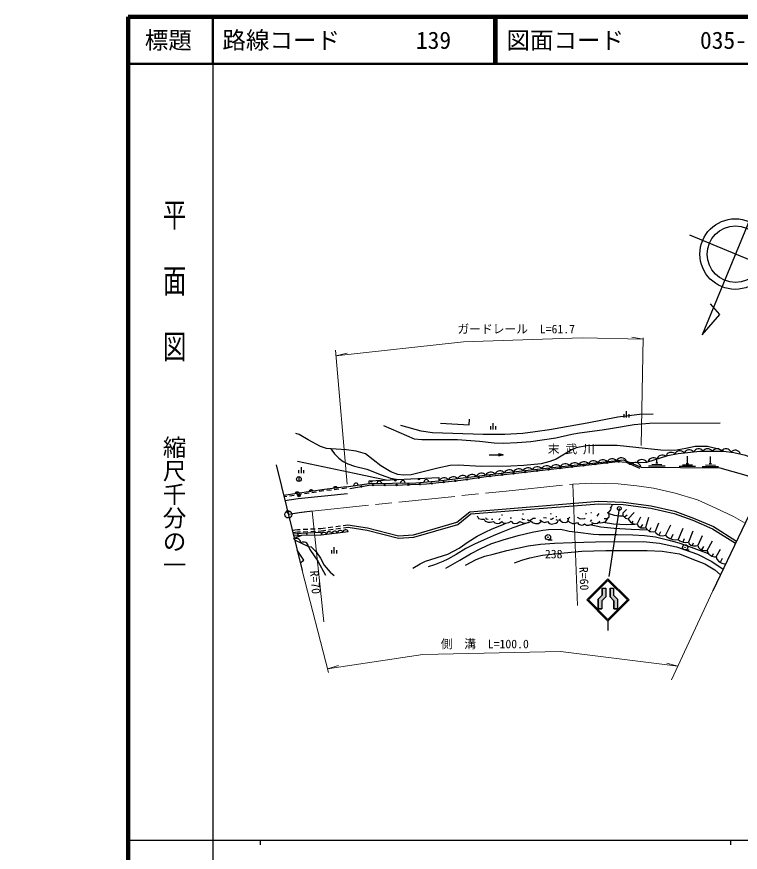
# Model space of a CAD drawing. Units: millimetres, scale not verified. Extents: x 16282 to 680000, y 20000 to 380000.
# Drawn here: x 16282 to 170087, y 202409 to 380000 of the extents above; entities that cross this region are included whole.
import ezdxf
from ezdxf.enums import TextEntityAlignment as Align

# ---------------------------------------------------------------- set-up
doc = ezdxf.new("R2010")
doc.units = ezdxf.units.MM
doc.header["$LTSCALE"] = 1000
doc.header["$PDMODE"] = 32
doc.header["$PDSIZE"] = 500
doc.linetypes.add('CHAIN', pattern=[18.5, 12, -1.5, 3.5, -1.5])
for name, color, linetype, lineweight in [('M-BGD', 7, 'Continuous', 25), ('M-BMK', 2, 'CHAIN', 13), ('M-BMK-OTRS', 5, 'Continuous', 25), ('M-BMK-SRVR', 3, 'Continuous', 25), ('M-STR-HTXT', 7, 'Continuous', 13), ('M-STR-STRC', 7, 'Continuous', 25), ('M-TTL', 2, 'Continuous', 140), ('M-TTL-BAND', 7, 'Continuous', 25), ('M-TTL-LINE', 7, 'Continuous', 50)]:
    doc.layers.add(name, color=color, linetype=linetype, lineweight=lineweight)
for name, color, linetype in [('M-BMK-HTXT', 7, 'Continuous'), ('M-OTRS', 6, 'Continuous'), ('M-TTL-TXT', 7, 'Continuous')]:
    doc.layers.add(name, color=color, linetype=linetype)
doc.styles.add('@ＭＳ ゴシック', font='')
doc.styles.add('ＭＳ ゴシック', font='')
doc.styles.get('@ＭＳ ゴシック').set_extended_font_data('@MS Gothic')
doc.styles.get('ＭＳ ゴシック').set_extended_font_data('MS Gothic')

msp = doc.modelspace()

# ---------------------------------------------------------------- hatches: boundary and pattern name
at = {"layer": 'M-STR-STRC'}
for points in [[(141483, 258537), (140733, 258537), (140733, 257025), (139900, 256192), (139900, 254173), (140650, 254173), (140650, 255881), (141483, 256715)], [(143983, 256192), (143150, 257025), (143150, 258537), (142400, 258537), (142400, 256715), (143233, 255881), (143233, 254173), (143983, 254173)]]:
    msp.add_hatch(color=256, dxfattribs=at).paths.add_polyline_path(points)

# ---------------------------------------------------------------- linework, layer by layer
at = {"layer": 'M-BGD'}
for p, q in [((145383, 294824), (145383, 295521)), ((145916, 294824), (145916, 296152)), ((146450, 294824), (146450, 295521)), ((117592, 292258), (117592, 293586)), ((117058, 292258), (117058, 292954)), ((118125, 292258), (118125, 292954)), ((116681, 286851), (119681, 286851)), ((119681, 286851), (118715, 287110)), ((119681, 286851), (118715, 286592)), ((152349, 285154), (152360, 286007)), ((158856, 285072), (158875, 286572)), ((163737, 285011), (163755, 286511)), ((76790, 282953), (76790, 284281)), ((150592, 284576), (154092, 284532)), ((151296, 284867), (153395, 284841)), ((152104, 285157), (152594, 285151)), ((157099, 284494), (160599, 284451)), ((157803, 284786), (159903, 284759)), ((158611, 285075), (159101, 285069)), ((161979, 284433), (165479, 284389)), ((162683, 284724), (164783, 284698)), ((163492, 285014), (163982, 285008)), ((76256, 282953), (76256, 283649)), ((77323, 282953), (77323, 283649)), ((76255, 282245), (76255, 281245)), ((80002, 278981), (79013, 278833)), ((81584, 279217), (80595, 279069)), ((83173, 279403), (82180, 279291)), ((84763, 279583), (83770, 279470)), ((86353, 279763), (85360, 279650)), ((73672, 278035), (73097, 277950)), ((75255, 278272), (74266, 278124)), ((76837, 278508), (75848, 278360)), ((78420, 278745), (77430, 278597)), ((119377, 274230), (119379, 274019)), ((123837, 274400), (123842, 274184)), ((128229, 273558), (128887, 273493)), ((129781, 274390), (129777, 274181)), ((130844, 273811), (131105, 273807)), ((137330, 274456), (137210, 274196)), ((138352, 274645), (138493, 274636)), ((140051, 274398), (139600, 273879)), ((145932, 275240), (145117, 274467)), ((146015, 274081), (145482, 273615)), ((147532, 274622), (146241, 273264)), ((148854, 273646), (148180, 272199)), ((150609, 273556), (149930, 271467)), ((84085, 271662), (85076, 271795)), ((85670, 271875), (86643, 272006)), ((117189, 273212), (117459, 273216)), ((118763, 273060), (119074, 273336)), ((121170, 273481), (121464, 273481)), ((138459, 273059), (138207, 272725)), ((147260, 272814), (147004, 272407)), ((149271, 272099), (148884, 271447)), ((152693, 272331), (152001, 270623)), ((155264, 271955), (154212, 269791)), ((74836, 270895), (75962, 271012)), ((74962, 270385), (76001, 270494)), ((75962, 271012), (76549, 271039)), ((76001, 270494), (76592, 270520)), ((76112, 269671), (76086, 270108)), ((77148, 271066), (78147, 271111)), ((77191, 270547), (78190, 270592)), ((77990, 269755), (77977, 270215)), ((78747, 271138), (79746, 271183)), ((78789, 270619), (79788, 270664)), ((80345, 271210), (80932, 271237)), ((80388, 270691), (80978, 270718)), ((80932, 271237), (81905, 271368)), ((80978, 270718), (81963, 270851)), ((86761, 270530), (80989, 269842)), ((82499, 271448), (83490, 271581)), ((82557, 270931), (83548, 271065)), ((84143, 271145), (85134, 271278)), ((85728, 271358), (86713, 271491)), ((151069, 271368), (150687, 270671)), ((153147, 270505), (152785, 269842)), ((157847, 271205), (156854, 268894)), ((160035, 270652), (159046, 268325)), ((76824, 269721), (75155, 269603)), ((75345, 268832), (78303, 267420)), ((129216, 268824), (130066, 268824)), ((155754, 269933), (155325, 269036)), ((158126, 269018), (157858, 268332)), ((161980, 269636), (161033, 267608)), ((163034, 266548), (164168, 268621)), ((83243, 265899), (83243, 266595)), ((83776, 265899), (83776, 267227)), ((84309, 265899), (84309, 266595)), ((158354, 266664), (159204, 266664)), ((160094, 268090), (159857, 267606)), ((162270, 267413), (161817, 266722)), ((164954, 265202), (165862, 266823)), ((164338, 265813), (164086, 265359)), ((166256, 264880), (165831, 264007))]:
    msp.add_line(p, q, dxfattribs=at)
for points in [[(151576, 295561), (148638, 295476), (144061, 294911), (137526, 293635), (129565, 292227), (126483, 291774), (123868, 291435), (120005, 291176), (115413, 291196), (104668, 291533), (102257, 291904), (97957, 293133)], [(94232, 293105), (100800, 290277), (102372, 290161), (109988, 290161), (114652, 289814), (117745, 289417), (119727, 289374), (122664, 289472), (125533, 289732), (130903, 290488), (134275, 291258), (135909, 291571), (140718, 292216), (142945, 292549), (147563, 293320), (150773, 293586), (165794, 293679)], [(106352, 293600), (112425, 293289), (112509, 294472)], [(166517, 287686), (165763, 288050), (163083, 288630), (160468, 288672), (158507, 288244), (156200, 287830), (153184, 287843), (147876, 288451), (143913, 288865), (139171, 288878), (137389, 288809), (135166, 288340), (134103, 287843), (130919, 285977), (129621, 285438), (127784, 284969), (124049, 284651), (121301, 284472), (115038, 284430), (110108, 284665), (108389, 284622), (105793, 284070), (100128, 282661), (98498, 282564), (97269, 282674), (95815, 283242), (93688, 284526), (90428, 287081), (88407, 287676), (86349, 287980), (84163, 288119), (82160, 288216), (80821, 288685), (78208, 290041), (76329, 291201), (75625, 291394)], [(83031, 288174), (83814, 287129), (84769, 286161), (85686, 285442), (86671, 284939), (88077, 284491), (90723, 283845), (93755, 282601), (95705, 281895), (97391, 281655)], [(146430, 285340), (148916, 285258), (150216, 285351), (154707, 286725), (156879, 287201), (161465, 287667), (166517, 287686), (168711, 287411), (171162, 286813), (176838, 284338)], [(94824, 281531), (92408, 282010), (88089, 282887), (75989, 285437)], [(87087, 279723), (91224, 280431), (98271, 280488), (103365, 280693), (110684, 281472), (116064, 282264), (119912, 282700), (124915, 283261), (144058, 285460), (145818, 285337), (148642, 284042)], [(106037, 281340), (119860, 283080), (127587, 283932), (145255, 285815), (149018, 284296)], [(149018, 284296), (165739, 284086), (171291, 282593), (175241, 281002)], [(86319, 280061), (91173, 280771), (101133, 280949), (106037, 281340)], [(91173, 280771), (91194, 281355), (105975, 282070), (106034, 281340)], [(86319, 280061), (81709, 279539), (73024, 278242)], [(86643, 272006), (90842, 271359), (97460, 269694), (100638, 269903), (109806, 272546), (112592, 274795), (140028, 277000), (145269, 276811), (151145, 276022), (156205, 274922), (160152, 273446), (164380, 271624), (169271, 268536)], [(86713, 271491), (90741, 270868), (97415, 269189), (100725, 269408), (110041, 272094), (112786, 274309), (140039, 276499), (145226, 276313), (151058, 275530), (156063, 274441), (159966, 272982), (164147, 271180), (169053, 268082)], [(141162, 273340), (141730, 273345), (142187, 273627), (142193, 273968), (142116, 274404), (141856, 274536), (142248, 274768), (142557, 275177), (142640, 275486), (142524, 275756), (142711, 275845), (142866, 276098), (142877, 276397)], [(114158, 273929), (114467, 273376), (115069, 273186), (115654, 273226), (115848, 272779), (116526, 272571), (116955, 272558), (117614, 272730), (117904, 272420), (118514, 272318), (118882, 272358), (119386, 272703), (119689, 272429), (120246, 272375), (120875, 272499), (121384, 272805), (121726, 272393), (122142, 272309), (122682, 272375), (123240, 272742), (123839, 272441), (124229, 272375), (125065, 272503), (125605, 272755), (125824, 272517), (126581, 272300), (127183, 272291), (127865, 272757)], [(115942, 273545), (116078, 273255), (116524, 273197)], [(129668, 273289), (129973, 273237), (130417, 273515)], [(133298, 273373), (133604, 273373), (133879, 273651)], [(135386, 273606), (136035, 273294), (137022, 273324), (137090, 273465)], [(139890, 272493), (140450, 272424), (141425, 272676), (141971, 273494)], [(142116, 274404), (143301, 274066), (144415, 273936), (145222, 273911)], [(145114, 274523), (145134, 274013), (145663, 273407), (146241, 273264), (146496, 272957), (146906, 272447), (147650, 272141), (148180, 272199), (148382, 271745), (148969, 271396), (149732, 271401), (149930, 271467), (150140, 271181), (150770, 270594), (151085, 270575), (151614, 270537), (152001, 270623), (152112, 270306), (152547, 269973), (152967, 269744), (153449, 269691), (153911, 269720), (154212, 269791), (154377, 269495), (155141, 269103), (155742, 268884), (156410, 268817), (156854, 268894), (157242, 268573), (157973, 268287), (158464, 268229), (159046, 268325), (159233, 267977), (159602, 267694), (160112, 267518), (160733, 267556), (161033, 267608), (161192, 267187), (161560, 266839), (162075, 266605), (162600, 266534), (163034, 266548), (163160, 266065), (163417, 265746), (164028, 265374), (164620, 265221), (164954, 265202), (165104, 264675), (165624, 264107), (166183, 263836), (166655, 263745), (166986, 263766)], [(100485, 262810), (102073, 263726), (103209, 264255), (107930, 265786), (110305, 267014), (112229, 268391), (114188, 269587), (115858, 270463), (117315, 271163), (119651, 272058), (120246, 272375)], [(125065, 272503), (123573, 272021), (121764, 271393), (119285, 270388), (117571, 269652), (115644, 268806), (113580, 267892), (111780, 267008), (109670, 265698), (107956, 264740), (106869, 264226), (105074, 263491), (103721, 263070)], [(123677, 273325), (123843, 273159), (124203, 273237)], [(124834, 273104), (125166, 272938), (125404, 272971), (126080, 273403), (126528, 273414)], [(127472, 273087), (127941, 272694), (128468, 272534), (129211, 272689), (129381, 272326), (129868, 272180), (130262, 272198), (130859, 272357), (131200, 272556), (131355, 272844)], [(130872, 273149), (131244, 273012), (131625, 273082), (131878, 273249)], [(131625, 273082), (132277, 272559), (132902, 272528), (133328, 272666), (133534, 272890), (133605, 273200)], [(133534, 272890), (133768, 272564), (134396, 272300), (134879, 272291), (135475, 272527), (135728, 272155), (136355, 271950), (136663, 271999), (136945, 272195), (137431, 271929), (137981, 271968), (138720, 272188), (138856, 272365)], [(150455, 270887), (146923, 271034), (143289, 271194), (140421, 271512), (138081, 271998)], [(138461, 272526), (139019, 272298), (139727, 272361), (140214, 272754)], [(140938, 272550), (143116, 272210), (145844, 272110), (147650, 272141)], [(80965, 270362), (76715, 270153), (75048, 270034)], [(80965, 270362), (80989, 269842), (76824, 269721), (75275, 269115)], [(107495, 262779), (110465, 264482), (112711, 265846), (114969, 266999), (117056, 267942), (119701, 268782), (122899, 269708), (125850, 270449), (128088, 270864), (129348, 271021), (131907, 271067), (133702, 270674), (135529, 270467), (138883, 270040), (140004, 269951), (143895, 269930), (147235, 269858), (149722, 269772), (152075, 269463), (154891, 268760), (157023, 268187), (159652, 267240), (163288, 265905)], [(111681, 263410), (113956, 264650), (115771, 265324), (117563, 265774), (120467, 266535), (124993, 267561), (127633, 267911), (130619, 268143), (134385, 268283), (139345, 268392), (149471, 268465), (152899, 268105), (156501, 267311), (160979, 265761), (164036, 264183), (166431, 262606)], [(76554, 263926), (77319, 264515), (75890, 266621)], [(78303, 267420), (78883, 267336), (79907, 266272), (80834, 264906), (81658, 263400), (82941, 261949), (83793, 261210)], [(78303, 267420), (78564, 266752), (80279, 264290), (81890, 261275)], [(122083, 263955), (123672, 264514), (125377, 265014), (128046, 265526), (132682, 266055), (136372, 266415), (141540, 266562), (150269, 266576), (153447, 266376), (157179, 265815), (159783, 264800), (162539, 263717), (164662, 262476), (165853, 261400)]]:
    msp.add_lwpolyline(points, dxfattribs=at)
for centre, radius in [((131822, 284055), 150), ((134305, 284340), 150), ((136789, 284625), 150), ((139273, 284910), 150), ((141756, 285196), 150), ((144241, 285447), 150), ((146653, 284954), 150), ((116918, 282361), 150), ((119402, 282643), 150), ((121886, 282922), 150), ((124370, 283200), 150), ((126854, 283484), 150), ((129338, 283769), 150), ((76255, 281745), 500), ((94527, 280457), 150), ((97027, 280478), 150), ((99525, 280538), 150), ((102023, 280639), 150), ((104516, 280816), 150), ((107002, 281080), 150), ((109488, 281344), 150), ((111967, 281661), 150), ((114441, 282025), 150), ((89551, 280144), 150), ((92027, 280437), 150), ((129216, 269374), 550), ((129216, 269374), 50), ((158354, 267214), 550), ((158354, 267214), 50)]:
    msp.add_circle(centre, radius, dxfattribs=at)
for centre, radius, start, end in [((157256, 286613), 1156, 38.42767, 157.8256), ((159232, 286686), 1250, 42.67043, 148.93063), ((161222, 286888), 1250, 42.67043, 148.93063), ((163148, 286923), 1250, 37.08295, 143.34316), ((165148, 286931), 1250, 37.08295, 143.34316), ((167080, 287072), 1118, 21.69452, 146.77898), ((168993, 286722), 1149, 17.87286, 138.52736), ((142875, 284807), 1250, 42.95433, 149.21453), ((144832, 285068), 1198, 23.25309, 150.46963), ((151592, 284988), 1250, 53.88689, 160.1471), ((153504, 285573), 1250, 53.88689, 160.1471), ((155417, 286158), 1250, 53.88689, 160.1471), ((126968, 283109), 1250, 43.15926, 149.41947), ((128954, 283323), 1250, 42.95433, 149.21453), ((130942, 283535), 1250, 42.95433, 149.21453), ((132931, 283747), 1250, 42.95433, 149.21453), ((134920, 283959), 1250, 42.95433, 149.21453), ((136909, 284171), 1250, 42.95433, 149.21453), ((138897, 284383), 1250, 42.95433, 149.21453), ((140886, 284595), 1250, 42.95433, 149.21453), ((147756, 283996), 1250, 14.88356, 121.14377), ((149192, 284635), 1250, 34.96354, 148.70495), ((111092, 281221), 1250, 44.04288, 150.30308), ((113076, 281470), 1250, 44.04288, 150.30308), ((115061, 281720), 1250, 44.04288, 150.30308), ((117045, 281970), 1250, 44.04288, 150.30308), ((119029, 282220), 1250, 44.04288, 150.30308), ((121004, 282452), 1250, 43.15926, 149.41947), ((122992, 282671), 1250, 43.15926, 149.41947), ((124980, 282890), 1250, 43.15926, 149.41947), ((88390, 280366), 500, 8.27856, 188.27856), ((91669, 281378), 250, 182.77071, 2.77071), ((93360, 280810), 500, 1.02274, 181.02274), ((96743, 281624), 250, 182.77071, 2.77071), ((98359, 280899), 500, 1.02274, 181.02274), ((101780, 281867), 250, 182.77071, 2.77071), ((103352, 281126), 500, 4.5653, 184.5653), ((107123, 280721), 1250, 44.04288, 150.30308), ((109108, 280971), 1250, 44.04288, 150.30308), ((75923, 278405), 567, 36.56698, 160.42201), ((75923, 278405), 453, 44.52638, 152.46262), ((78890, 278848), 567, 36.56698, 160.42201), ((78890, 278848), 453, 44.52638, 152.46262), ((78890, 278848), 340, 60.15175, 136.83725), ((84044, 279535), 567, 34.5297, 158.38473), ((84044, 279535), 453, 42.4891, 150.42534), ((84044, 279535), 340, 58.11447, 134.79997), ((75923, 278405), 340, 60.15175, 136.83725), ((81577, 269823), 588, 15.40401, 178.20803), ((82731, 269961), 588, 15.40401, 178.20803), ((83885, 270099), 588, 15.40401, 178.20803), ((85040, 270236), 588, 15.40401, 178.20803), ((86194, 270374), 588, 15.40401, 178.20803)]:
    msp.add_arc(centre, radius, start, end, dxfattribs=at)
for centre, major_axis, ratio, start_param, end_param in [((75564, 267897), (539, 1128), 0.9, 5.3558901, 7.2104805), ((77178, 267126), (496, 1148), 0.89399, 5.3219889, 7.1766335)]:
    msp.add_ellipse(centre, major_axis=major_axis, ratio=ratio, start_param=start_param, end_param=end_param, dxfattribs=at)
at = {"layer": 'M-BMK'}
msp.add_line((79100, 274929), (120347, 279183), dxfattribs=at)
msp.add_lwpolyline([(120347, 279183), (134466, 280640), (138447, 280849), (144145, 280722), (148091, 280308), (151657, 279831), (156240, 278750), (160969, 277288), (164869, 275574), (168648, 273798), (171098, 272352)], dxfattribs=at)
for start, end in [(100.70481, 100.70481), (95.88857, 100.09092)]:
    msp.add_arc((86282, 205299), 70000, start, end, dxfattribs=at)
at = {"layer": 'M-BMK-OTRS'}
for p, q in [((177914, 286586), (164218, 257984)), ((71425, 284729), (76953, 262309)), ((71425, 284729), (76953, 262309))]:
    msp.add_line(p, q, dxfattribs=at)
at = {"layer": 'M-BMK-SRVR'}
for p, q in [((174565, 342947), (161994, 312404)), ((178756, 325542), (159336, 333535)), ((165708, 316684), (163741, 318949)), ((161994, 312404), (165708, 316684))]:
    msp.add_line(p, q, dxfattribs=at)
for centre, radius in [((169007, 329554), 7500), ((169046, 329538), 6000), ((74017, 274216), 750), ((74017, 274216), 750)]:
    msp.add_circle(centre, radius, dxfattribs=at)
at = {"layer": 'M-OTRS'}
msp.add_point((73881, 274770), dxfattribs=at)
msp.add_point((73881, 274770), dxfattribs=at)
at = {"layer": 'M-STR-HTXT'}
for p, q in [((149433, 311487), (147009, 311875)), ((149438, 311766), (149006, 288880)), ((86558, 280618), (84032, 309159)), ((84143, 307900), (86523, 308505)), ((135501, 254827), (134466, 280640)), ((79100, 274929), (81531, 251362)), ((76953, 262309), (82560, 240628)), ((164218, 257984), (155486, 239053)), ((82366, 241378), (84717, 242084)), ((156820, 241946), (154451, 242590))]:
    msp.add_line(p, q, dxfattribs=at)
for points in [[(84143, 307900), (111249, 310873), (136495, 311732), (149433, 311487)], [(156820, 241946), (131838, 245104), (102621, 244476), (82366, 241378)]]:
    msp.add_lwpolyline(points, dxfattribs=at)
at = {"layer": 'M-STR-STRC'}
for p, q in [((144372, 275497), (142124, 261053)), ((137442, 256037), (141942, 260537)), ((137796, 256037), (141942, 260184)), ((146442, 256037), (141942, 260537)), ((146089, 256037), (141942, 260184)), ((140733, 258537), (140733, 257025)), ((140733, 258537), (141483, 258537)), ((141483, 258537), (141483, 256715)), ((142400, 258537), (142400, 256715)), ((142400, 258537), (143150, 258537)), ((143150, 258537), (143150, 257025)), ((137442, 256037), (141942, 251537)), ((137796, 256037), (141942, 251890)), ((139900, 256192), (140733, 257025)), ((139900, 256192), (139900, 254173)), ((140650, 255881), (141483, 256715)), ((140650, 255881), (140650, 254173)), ((141942, 251890), (146089, 256037)), ((141942, 251537), (146442, 256037)), ((143233, 255881), (142400, 256715)), ((143983, 256192), (143150, 257025)), ((143233, 255881), (143233, 254173)), ((143983, 256192), (143983, 254173)), ((139900, 254173), (140650, 254173)), ((143233, 254173), (143983, 254173)), ((141942, 251537), (141942, 249537))]:
    msp.add_line(p, q, dxfattribs=at)
msp.add_lwpolyline([(73283, 277192), (76113, 277607), (86599, 278646)], dxfattribs=at)
for points in [[(140733, 257025), (140733, 258537), (141483, 258537), (141483, 256715), (140650, 255881), (140650, 254173), (139900, 254173), (139900, 256192)], [(142400, 258537), (143150, 258537), (143150, 257025), (143983, 256192), (143983, 254173), (143233, 254173), (143233, 255881), (142400, 256715)]]:
    msp.add_lwpolyline(points, close=True, dxfattribs=at)
for centre, radius in [((76313, 278230), 250), ((76313, 278230), 204), ((76313, 278230), 159), ((76313, 278230), 114), ((76313, 278230), 68.2), ((76313, 278230), 22.7), ((144372, 275497), 400)]:
    msp.add_circle(centre, radius, dxfattribs=at)
at = {"layer": 'M-TTL'}
for p, q in [((40000, 380000), (40000, 20000)), ((680000, 380000), (40000, 380000))]:
    msp.add_line(p, q, dxfattribs=at)
at = {"layer": 'M-TTL-BAND'}
for p, q in [((58000, 370000), (58000, 20000)), ((40000, 205000), (579000, 205000)), ((68000, 205000), (68000, 204000)), ((168000, 205000), (168000, 204000))]:
    msp.add_line(p, q, dxfattribs=at)
at = {"layer": 'M-TTL-LINE'}
for p, q in [((58000, 380000), (58000, 370000)), ((117750, 380000), (117750, 370000)), ((118250, 380000), (118250, 370000)), ((40000, 370000), (680000, 370000))]:
    msp.add_line(p, q, dxfattribs=at)

# ---------------------------------------------------------------- texts
at = {"layer": 'M-BGD', "style": 'ＭＳ ゴシック'}
msp.add_text('238', height=1833, dxfattribs=at).set_placement((130421, 264334), align=Align.BOTTOM_CENTER)
at = {"layer": 'M-BMK-HTXT', "style": 'ＭＳ ゴシック'}
msp.add_text('末 武 川', height=1833, dxfattribs=at).set_placement((129172, 286640), align=Align.BOTTOM_LEFT)
at = {"layer": 'M-STR-HTXT', "style": 'ＭＳ ゴシック'}
for s, p in [('ガードレール\u3000L=61.7', (122466, 312147)), ('側\u3000溝\u3000L=100.0', (115780, 245221))]:
    msp.add_text(s, height=1833, dxfattribs=at).set_placement(p, align=Align.BOTTOM_CENTER)
for s, rotation, p in [('R=60', 272.296, (135414, 260507)), ('R=70', 274.704, (78291, 259671))]:
    msp.add_text(s, height=1833, rotation=rotation, dxfattribs=at).set_placement(p, align=Align.BOTTOM_CENTER)
at = {"layer": 'M-TTL-BAND', "style": '@ＭＳ ゴシック', "width": 1.4}
msp.add_text('平  面  図', height=3666, rotation=270, dxfattribs=at).set_placement((49777, 306475), align=Align.MIDDLE_RIGHT)
at = {"layer": 'M-TTL-BAND', "style": '@ＭＳ ゴシック'}
msp.add_text('縮尺千分の一', height=3666, rotation=270, dxfattribs=at).set_placement((49777, 261030), align=Align.MIDDLE_RIGHT)
at = {"layer": 'M-TTL-TXT', "style": 'ＭＳ ゴシック'}
msp.add_text('標題', height=3666, dxfattribs=at).set_placement((48500, 375000), align=Align.MIDDLE_CENTER)
for s, p in [('路線コード', (60000, 375000)), ('139', (101142, 375000)), ('図面コード', (120380, 375000)), ('035-00', (161521, 375000))]:
    msp.add_text(s, height=3666, dxfattribs=at).set_placement(p, align=Align.MIDDLE_LEFT)

doc.saveas('drawing.dxf')
